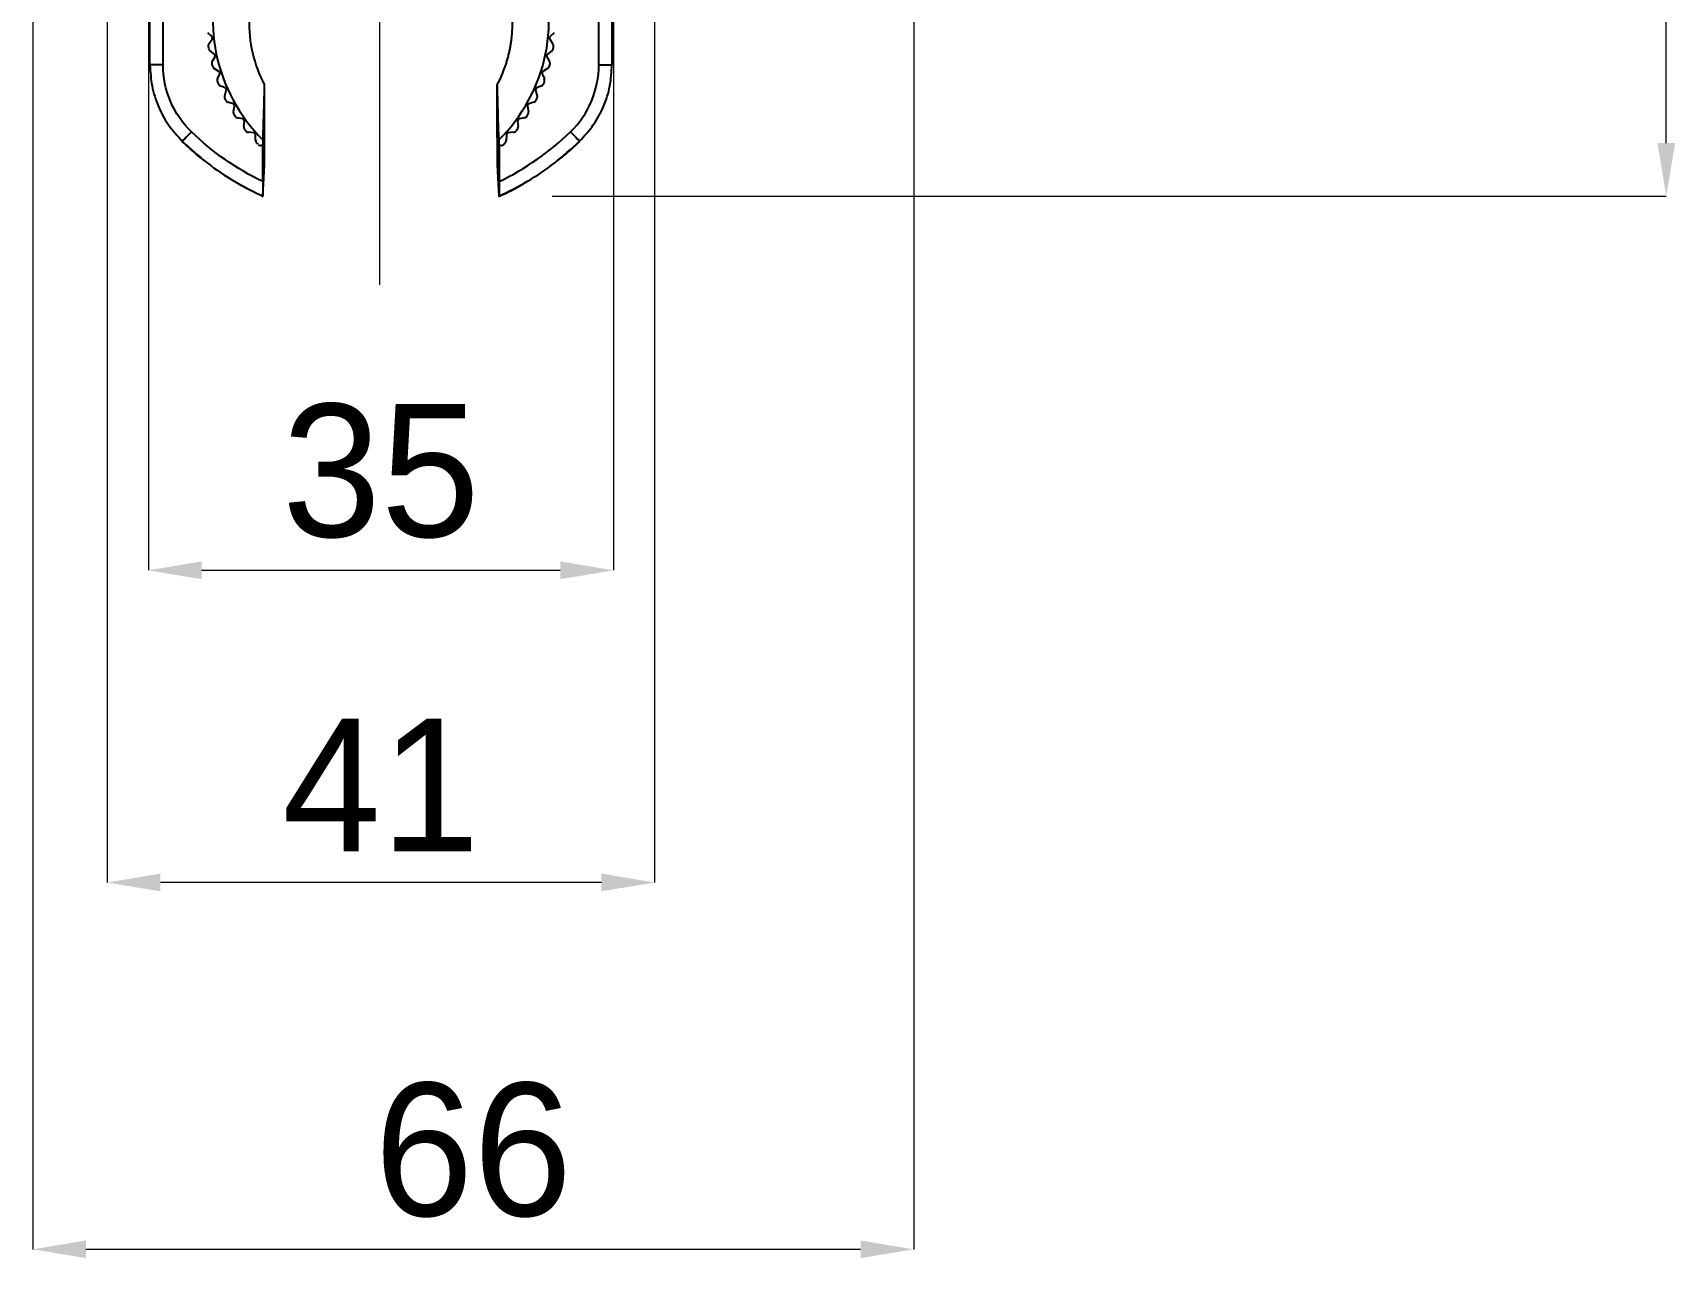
# Model space of a CAD drawing. Extents: x 0 to 781, y 0 to 572.
# Drawn here: x 384.5 to 508.1, y 130.2 to 222.4 of the extents above; entities that cross this region are included whole.
import ezdxf

# ---------------------------------------------------------------- set-up
doc = ezdxf.new("R2010")
doc.units = 0
doc.header["$LTSCALE"] = 10
doc.header["$MEASUREMENT"] = 0
doc.header["$PDMODE"] = 3
doc.header["$PDSIZE"] = -10
doc.linetypes.add('CENTER2', pattern=[28.575, 19.05, -3.175, 3.175, -3.175])
doc.layers.get('0').update_dxf_attribs({"linetype": 'CONTINUOUS'})
doc.layers.get('DEFPOINTS').update_dxf_attribs({"linetype": 'CONTINUOUS'})
doc.layers.add('Cneter', color=1, linetype='CENTER2', lineweight=13)
doc.styles.add('Daelim Dimension', font='')
doc.styles.get('Daelim Dimension').set_extended_font_data('나눔고딕')
doc.dimstyles.new('DEFAULT', dxfattribs={"dimscale": 2, "dimtxt": 2, "dimasz": 2, "dimexe": 0, "dimexo": 2, "dimgap": 1, "dimtad": 1, "dimdec": 0, "dimzin": 9, "dimdsep": 46, "dimtxsty": 'Daelim Dimension', "dimcen": 0.5, "dimclrd": 5, "dimclre": 5, "dimclrt": 256, "dimadec": 1, "dimazin": 0, "dimtfac": 1, "dimtdec": 0, "dimtix": 1, "dimtmove": 0, "dimatfit": 3, "dimfxl": 1, "dimtolj": 1, "dimtzin": 1, "dimlwd": 9, "dimlwe": 9, "dimarcsym": 0})

# ---------------------------------------------------------------- blocks, each defined once
blk = doc.blocks.new('*D3')
at = {"color": 5, "lineweight": 9, "transparency": 16777216}
for p, q in [((390.12, 223.8), (390.12, 158.51)), ((431.32, 223.8), (431.32, 158.51)), ((427.32, 158.51), (394.12, 158.51))]:
    blk.add_line(p, q, dxfattribs=at)
at = {"color": 5, "transparency": 16777216}
for points in [[(394.12, 159.18), (394.12, 157.85), (390.12, 158.51)], [(427.32, 159.18), (427.32, 157.85), (431.32, 158.51)]]:
    blk.add_solid(points, dxfattribs=at)
at = {"layer": 'DEFPOINTS', "color": 0, "transparency": 16777216}
for p in [(390.12, 227.8), (431.32, 227.8), (390.12, 158.51)]:
    blk.add_point(p, dxfattribs=at)
at = {"color": 7, "transparency": 16777216, "insert": (410.72, 165.85), "char_height": 10, "attachment_point": 5, "style": 'Daelim Dimension'}
blk.add_mtext('\\A1;41', dxfattribs=at)
blk = doc.blocks.new('*D4')
at = {"color": 5, "lineweight": 9, "transparency": 16777216}
for p, q in [((393.22, 223.3), (393.22, 182)), ((428.22, 223.3), (428.22, 182)), ((397.22, 182), (424.22, 182))]:
    blk.add_line(p, q, dxfattribs=at)
at = {"color": 5, "transparency": 16777216}
for points in [[(397.22, 182.67), (397.22, 181.33), (393.22, 182)], [(424.22, 182.67), (424.22, 181.33), (428.22, 182)]]:
    blk.add_solid(points, dxfattribs=at)
at = {"layer": 'DEFPOINTS', "color": 0, "transparency": 16777216}
for p in [(393.22, 227.3), (428.22, 227.3), (428.22, 182)]:
    blk.add_point(p, dxfattribs=at)
at = {"color": 7, "transparency": 16777216, "insert": (410.72, 189.45), "char_height": 10, "attachment_point": 5, "style": 'Daelim Dimension'}
blk.add_mtext('\\A1;35', dxfattribs=at)
blk = doc.blocks.new('*D5')
at = {"color": 5, "lineweight": 9, "transparency": 16777216}
for p, q in [((384.52, 242.84), (384.52, 130.91)), ((450.82, 242.8), (450.82, 130.91)), ((446.82, 130.91), (388.52, 130.91))]:
    blk.add_line(p, q, dxfattribs=at)
at = {"color": 5, "transparency": 16777216}
for points in [[(388.52, 131.58), (388.52, 130.25), (384.52, 130.91)], [(446.82, 131.58), (446.82, 130.25), (450.82, 130.91)]]:
    blk.add_solid(points, dxfattribs=at)
at = {"layer": 'DEFPOINTS', "color": 0, "transparency": 16777216}
for p in [(384.52, 246.84), (450.82, 246.8), (384.52, 130.91)]:
    blk.add_point(p, dxfattribs=at)
at = {"color": 7, "transparency": 16777216, "insert": (417.67, 138.36), "char_height": 10, "attachment_point": 5, "style": 'Daelim Dimension'}
blk.add_mtext('\\A1;66', dxfattribs=at)
blk = doc.blocks.new('*D7')
at = {"color": 5, "lineweight": 9, "transparency": 16777216}
for p, q in [((430.69, 337.3), (507.46, 337.3)), ((507.46, 214.14), (507.46, 333.3)), ((423.62, 210.14), (507.46, 210.14))]:
    blk.add_line(p, q, dxfattribs=at)
at = {"color": 5, "transparency": 16777216}
for points in [[(506.8, 333.3), (508.13, 333.3), (507.46, 337.3)], [(506.8, 214.14), (508.13, 214.14), (507.46, 210.14)]]:
    blk.add_solid(points, dxfattribs=at)
at = {"layer": 'DEFPOINTS', "color": 0, "transparency": 16777216}
for p in [(426.69, 337.3), (507.46, 337.3), (419.62, 210.14)]:
    blk.add_point(p, dxfattribs=at)
at = {"color": 7, "transparency": 16777216, "insert": (500.07, 273.72), "char_height": 10, "attachment_point": 5, "rotation": 90, "style": 'Daelim Dimension'}
blk.add_mtext('\\A1;127', dxfattribs=at)

msp = doc.modelspace()

# ---------------------------------------------------------------- linework, layer by layer
at = {"color": 7, "linetype": 'Continuous', "lineweight": 25}
for p, q in [((393.32, 220.04), (393.32, 246.8)), ((394.32, 220.04), (394.32, 246.8)), ((427.12, 220.04), (427.12, 246.8)), ((428.12, 220.04), (428.12, 246.8)), ((397.99, 222.16), (397.69, 222.44)), ((397.78, 221.62), (398.02, 221.96)), ((423.43, 221.96), (423.67, 221.62)), ((423.75, 222.44), (423.45, 222.16)), ((393.33, 220.04), (393.32, 220.04)), ((398.19, 220.84), (397.86, 221.08)), ((398.03, 220.28), (398.24, 220.64)), ((423.21, 220.64), (423.41, 220.28)), ((423.58, 221.08), (423.25, 220.84)), ((428.11, 220.04), (428.12, 220.04)), ((398.53, 219.54), (398.17, 219.75)), ((398.43, 218.97), (398.59, 219.35)), ((422.85, 219.35), (423.02, 218.97)), ((423.27, 219.75), (422.91, 219.54)), ((399, 218.29), (398.62, 218.46)), ((398.96, 217.71), (399.08, 218.11)), ((401.96, 217.27), (401.96, 218.55)), ((419.48, 217.27), (419.48, 218.55)), ((422.36, 218.11), (422.49, 217.71)), ((422.82, 218.46), (422.44, 218.29)), ((399.6, 217.09), (399.21, 217.22)), ((399.62, 216.51), (399.7, 216.92)), ((421.75, 216.92), (421.83, 216.51)), ((422.24, 217.22), (421.85, 217.09)), ((400.32, 215.96), (399.92, 216.05)), ((400.4, 215.39), (400.44, 215.8)), ((421.01, 215.8), (421.05, 215.39)), ((421.53, 216.05), (421.13, 215.96)), ((401.15, 214.91), (400.74, 214.96)), ((401.29, 214.35), (401.29, 214.77)), ((401.82, 213.96), (401.68, 213.96)), ((401.82, 211.25), (401.82, 213.96)), ((401.84, 213.96), (401.82, 213.96)), ((401.84, 214.39), (401.84, 213.96)), ((419.6, 214.39), (419.6, 213.96)), ((419.6, 213.96), (419.62, 213.96)), ((419.62, 213.96), (419.62, 211.25)), ((419.77, 213.96), (419.62, 213.96)), ((420.16, 214.77), (420.15, 214.35)), ((420.7, 214.96), (420.29, 214.91)), ((425.67, 214.28), (425.68, 214.27))]:
    msp.add_line(p, q, dxfattribs=at)
at = {"color": 8, "linetype": 'Continuous', "lineweight": 25}
for p, q in [((394.32, 220.04), (393.33, 220.04)), ((427.12, 220.04), (428.11, 220.04))]:
    msp.add_line(p, q, dxfattribs=at)
at = {"color": 8, "linetype": 'Continuous', "lineweight": 25, "flags": 128}
for points in [[(396.46, 214.99), (396.32, 214.85), (396.18, 214.71), (396.06, 214.58), (395.95, 214.47), (395.87, 214.38), (395.81, 214.32), (395.77, 214.28), (395.77, 214.28)], [(424.99, 214.99), (425.13, 214.85), (425.26, 214.71), (425.38, 214.58), (425.49, 214.47), (425.58, 214.38), (425.64, 214.32), (425.67, 214.28), (425.67, 214.28)]]:
    msp.add_lwpolyline(points, dxfattribs=at)
at = {"color": 7, "linetype": 'Continuous', "lineweight": 25, "flags": 128}
for points in [[(401.83, 210.14), (401.9, 211.5), (401.95, 212.56)], [(419.62, 210.14), (419.55, 211.5), (419.5, 212.56)]]:
    msp.add_lwpolyline(points, dxfattribs=at)
at = {"color": 7, "linetype": 'Continuous', "lineweight": 25}
for centre, radius, start, end in [((398.02, 221.45), 0.3, 144.6207, 188.711), ((410.72, 223.4), 13.15, 188.711, 189.289), ((398.04, 221.32), 0.3, 189.289, 233.3795), ((397.89, 222.05), 0.15, 324.6207, 47.3795), ((423.55, 222.05), 0.15, 132.6205, 215.3793), ((423.4, 221.32), 0.3, 306.6205, 350.711), ((423.42, 221.45), 0.3, 351.289, 35.3793), ((410.72, 223.4), 13.15, 350.711, 351.289), ((398.29, 220.13), 0.3, 150.6205, 194.7111), ((410.72, 223.4), 13.15, 194.7111, 195.289), ((398.1, 220.71), 0.15, 330.6205, 53.3795), ((423.34, 220.71), 0.15, 126.6205, 209.3795), ((423.15, 220.13), 0.3, 345.2889, 29.3795), ((410.72, 223.4), 13.15, 344.711, 345.2889), ((398.33, 220.01), 0.3, 195.289, 239.3794), ((398.7, 218.85), 0.3, 156.6205, 200.7109), ((398.45, 219.41), 0.15, 336.6205, 59.3794), ((422.99, 219.41), 0.15, 120.6206, 203.3795), ((422.74, 218.85), 0.3, 339.2891, 23.3795), ((423.12, 220.01), 0.3, 300.6206, 344.711), ((410.72, 223.4), 13.15, 200.7109, 201.2892), ((398.75, 218.73), 0.3, 201.2892, 245.3795), ((399.24, 217.62), 0.3, 162.6206, 206.7112), ((398.94, 218.15), 0.15, 342.6206, 65.3795), ((422.51, 218.15), 0.15, 114.6205, 197.3794), ((422.2, 217.62), 0.3, 333.2888, 17.3794), ((422.7, 218.73), 0.3, 294.6205, 338.7108), ((410.72, 223.4), 13.15, 338.7108, 339.2891), ((410.72, 223.4), 13.15, 206.7112, 207.2891), ((399.3, 217.51), 0.3, 207.2891, 251.3794), ((399.55, 216.95), 0.15, 348.6207, 71.3794), ((399.91, 216.45), 0.3, 168.6207, 212.7107), ((421.89, 216.95), 0.15, 108.6206, 191.3793), ((421.53, 216.45), 0.3, 327.2893, 11.3793), ((422.14, 217.51), 0.3, 288.6206, 332.7109), ((410.72, 223.4), 13.15, 332.7109, 333.2888), ((410.72, 223.4), 13.15, 212.7107, 213.2892), ((399.98, 216.34), 0.3, 213.2892, 257.3795), ((400.29, 215.81), 0.15, 354.6206, 77.3795), ((400.7, 215.36), 0.3, 174.6206, 218.7108), ((410.72, 223.4), 13.15, 218.7108, 219.289), ((410.72, 223.4), 13.15, 320.711, 321.2892), ((420.75, 215.36), 0.3, 321.2892, 5.3794), ((421.16, 215.81), 0.15, 102.6205, 185.3794), ((421.46, 216.34), 0.3, 282.6205, 326.7108), ((410.72, 223.4), 13.15, 326.7108, 327.2893), ((400.78, 215.26), 0.3, 219.289, 263.3794), ((401.14, 214.77), 0.15, 0.6207, 83.3794), ((401.59, 214.36), 0.3, 180.6207, 224.7109), ((410.72, 223.4), 13.15, 224.7109, 225.2889), ((401.68, 214.26), 0.3, 225.2889, 269.3795), ((419.76, 214.26), 0.3, 270.6205, 314.7111), ((410.72, 223.4), 13.15, 314.7111, 315.2891), ((419.85, 214.36), 0.3, 315.2891, 359.3793), ((420.31, 214.77), 0.15, 96.6206, 179.3793), ((420.67, 215.26), 0.3, 276.6206, 320.711)]:
    msp.add_arc(centre, radius, start, end, dxfattribs=at)
for points, knots in [([(410.72, 236.05), (408.23, 236.05), (405.74, 235.29), (401.61, 232.52), (399.96, 230.5), (398.07, 225.89), (397.83, 223.3), (398.83, 218.42), (400.07, 216.14), (401.84, 214.39)], [0, 0, 0, 0, 0.25, 0.25, 0.5, 0.5, 0.75, 0.75, 1, 1, 1, 1]), ([(419.6, 214.39), (421.37, 216.14), (422.62, 218.42), (423.61, 223.3), (423.37, 225.89), (421.48, 230.5), (419.84, 232.52), (415.7, 235.29), (413.21, 236.05), (410.72, 236.05)], [0, 0, 0, 0, 0.25, 0.25, 0.5, 0.5, 0.75, 0.75, 1, 1, 1, 1]), ([(401.97, 218.55), (401.57, 219.3), (401.27, 220.1), (400.89, 221.76), (400.72, 223.46), (400.99, 225.15), (401.46, 226.77), (401.81, 227.55), (402.69, 229.01), (403.22, 229.68), (404.43, 230.86), (405.12, 231.37), (407.33, 232.62), (409.03, 233.07), (410.72, 233.07)], [0, 0, 0, 0, 0.125, 0.125, 0.25, 0.375, 0.375, 0.5, 0.5, 0.625, 0.625, 0.75, 0.75, 1, 1, 1, 1]), ([(419.48, 218.55), (419.53, 218.65), (419.63, 218.84), (419.77, 219.13), (419.89, 219.43), (420.01, 219.72), (420.11, 220.02), (420.21, 220.32), (420.3, 220.62), (420.37, 220.93), (420.44, 221.24), (420.5, 221.55), (420.54, 221.86), (420.58, 222.17), (420.6, 222.49), (420.62, 222.81), (420.62, 223.13), (420.61, 223.91), (420.48, 225.15), (420, 226.78), (419.24, 228.31), (418.24, 229.69), (417.02, 230.87), (415.9, 231.63), (415.02, 232.09), (414.44, 232.35), (413.85, 232.57), (413.24, 232.75), (412.63, 232.89), (412, 232.99), (411.37, 233.06), (410.94, 233.06), (410.72, 233.07)], [0, 0, 0, 0, 0.015918, 0.031723, 0.047431, 0.063056, 0.078616, 0.094126, 0.109604, 0.125065, 0.140527, 0.156005, 0.171518, 0.18708, 0.202709, 0.218421, 0.234231, 0.250155, 0.333838, 0.416288, 0.500015, 0.583698, 0.666148, 0.749875, 0.781595, 0.812924, 0.843991, 0.874925, 0.905861, 0.936932, 0.968269, 1, 1, 1, 1]), ([(393.33, 220.04), (393.37, 219.5), (393.43, 218.43), (393.93, 216.89), (394.68, 215.47), (395.41, 214.68), (395.77, 214.28)], [0, 0, 0, 0, 0.249971, 0.499955, 0.749962, 1, 1, 1, 1]), ([(396.46, 214.99), (395.79, 215.64), (395.24, 216.43), (394.51, 218.16), (394.32, 219.1), (394.32, 220.04)], [0, 0, 0, 0, 0.5, 0.5, 1, 1, 1, 1]), ([(424.99, 214.99), (425.66, 215.64), (426.2, 216.43), (426.93, 218.16), (427.12, 219.1), (427.12, 220.04)], [0, 0, 0, 0, 0.5, 0.5, 1, 1, 1, 1]), ([(425.67, 214.28), (426.04, 214.68), (426.76, 215.47), (427.52, 216.89), (428.02, 218.43), (428.08, 219.5), (428.11, 220.04)], [0, 0, 0, 0, 0.250038, 0.500045, 0.750029, 1, 1, 1, 1]), ([(401.84, 214.39), (401.85, 214.52), (401.86, 214.79), (401.87, 215.19), (401.88, 215.59), (401.9, 215.97), (401.91, 216.36), (401.92, 216.73), (401.93, 217.11), (401.94, 217.47), (401.95, 217.83), (401.96, 218.19), (401.96, 218.44), (401.97, 218.55)], [0, 0, 0, 0, 0.114504, 0.224283, 0.329338, 0.429671, 0.525283, 0.616177, 0.702357, 0.783824, 0.860583, 0.93264, 1, 1, 1, 1]), ([(419.6, 214.39), (419.6, 214.53), (419.59, 214.8), (419.57, 215.21), (419.56, 215.61), (419.55, 216), (419.54, 216.39), (419.53, 216.77), (419.52, 217.14), (419.51, 217.5), (419.5, 217.86), (419.49, 218.2), (419.48, 218.44), (419.48, 218.55)], [0, 0, 0, 0, 0.117335, 0.22938, 0.336137, 0.437607, 0.533791, 0.62469, 0.710307, 0.790644, 0.865702, 0.935486, 1, 1, 1, 1]), ([(401.95, 212.56), (401.95, 212.56), (401.95, 212.58), (401.95, 212.61), (401.95, 212.65), (401.95, 212.72), (401.95, 212.83), (401.95, 213), (401.96, 213.21), (401.96, 213.52), (401.96, 213.98), (401.96, 214.65), (401.96, 215.3), (401.96, 215.88), (401.96, 216.34), (401.96, 216.81), (401.96, 217.12), (401.96, 217.27)], [0, 0, 0, 0, 0.030107, 0.060204, 0.090375, 0.120702, 0.182069, 0.243762, 0.302508, 0.361645, 0.475206, 0.593261, 0.723772, 0.79352, 0.864131, 0.931856, 1, 1, 1, 1]), ([(419.5, 212.56), (419.5, 212.56), (419.49, 212.58), (419.49, 212.61), (419.49, 212.65), (419.49, 212.7), (419.49, 212.76), (419.49, 212.83), (419.49, 212.92), (419.49, 213.09), (419.49, 213.42), (419.49, 213.98), (419.48, 214.65), (419.48, 215.3), (419.48, 215.88), (419.48, 216.33), (419.48, 216.79), (419.48, 217.1), (419.48, 217.27)], [0, 0, 0, 0, 0.0299428, 0.0600962, 0.090433, 0.1209244, 0.1515405, 0.1822505, 0.2130233, 0.2438275, 0.3576601, 0.4751549, 0.5956802, 0.7237437, 0.7914436, 0.8641176, 0.9260757, 1, 1, 1, 1]), ([(397.56, 212.73), (397.36, 212.88), (396.73, 213.36), (396.16, 213.9), (395.76, 214.27)], [0, 0, 0, 0, 0.315976, 1, 1, 1, 1]), ([(395.77, 214.28), (396.38, 213.73), (397.6, 212.62), (399.66, 211.23), (401.13, 210.5), (401.87, 210.13)], [0, 0, 0, 0, 0.333333, 0.666665, 1, 1, 1, 1]), ([(419.57, 210.13), (420.31, 210.5), (421.79, 211.23), (423.84, 212.62), (425.06, 213.73), (425.67, 214.28)], [0, 0, 0, 0, 0.3333344, 0.6666675, 1, 1, 1, 1]), ([(423.88, 212.73), (424.08, 212.88), (424.71, 213.36), (425.29, 213.9), (425.68, 214.27)], [0, 0, 0, 0, 0.315976, 1, 1, 1, 1]), ([(401.83, 210.14), (401.2, 210.43), (400.48, 210.77), (399.82, 211.2), (399.73, 211.25)], [0, 0, 0, 0, 0.871099, 1, 1, 1, 1]), ([(401.82, 211.25), (401.82, 211.22), (401.82, 211.15), (401.82, 211.06), (401.82, 210.97), (401.82, 210.88), (401.82, 210.75), (401.82, 210.59), (401.82, 210.42), (401.82, 210.29), (401.82, 210.2), (401.83, 210.14), (401.83, 210.14), (401.83, 210.14)], [0, 0, 0, 0, 0.0555875, 0.1104955, 0.165058, 0.2196155, 0.2745086, 0.4035921, 0.5310927, 0.6518521, 0.7716137, 0.8862241, 1, 1, 1, 1]), ([(419.62, 211.25), (419.62, 211.22), (419.62, 211.14), (419.62, 211.01), (419.62, 210.89), (419.62, 210.74), (419.62, 210.59), (419.62, 210.42), (419.62, 210.29), (419.62, 210.2), (419.62, 210.14), (419.62, 210.14), (419.62, 210.14)], [0, 0, 0, 0, 0.056953, 0.140314, 0.217468, 0.274469, 0.411844, 0.531057, 0.654781, 0.771593, 0.886974, 1, 1, 1, 1]), ([(419.62, 210.14), (420.24, 210.43), (420.96, 210.77), (421.63, 211.2), (421.71, 211.25)], [0, 0, 0, 0, 0.871099, 1, 1, 1, 1])]:
    msp.add_open_spline(points, degree=3, knots=knots, dxfattribs=at)
for points in [[(401.82, 211.25), (399.85, 212.2), (398.03, 213.47), (396.46, 214.99)], [(419.62, 211.25), (421.6, 212.2), (423.41, 213.47), (424.99, 214.99)]]:
    msp.add_open_spline(points, degree=3, dxfattribs=at)
at = {"layer": 'Cneter'}
msp.add_line((410.62, 342.27), (410.62, 203.48), dxfattribs=at)

# ---------------------------------------------------------------- dimensions: what is measured, and where the dimension line sits
dim = msp.add_linear_dim(base=(507.46, 337.3), p1=(419.62, 210.14), p2=(426.69, 337.3), angle=90, dimstyle='DEFAULT', override={"dimtxt": 5, "dimclrd": 5, "dimclre": 5, "dimclrt": 7})
dim.commit()
dim.dimension.update_dxf_attribs({"geometry": '*D7', "text_midpoint": (500.07, 273.72)})
for base, p1, p2, picture, middle in [((384.52, 130.91), (450.82, 246.8), (384.52, 246.84), '*D5', (417.67, 138.36)), ((390.12, 158.51), (431.32, 227.8), (390.12, 227.8), '*D3', (410.72, 165.85)), ((428.22, 182), (393.22, 227.3), (428.22, 227.3), '*D4', (410.72, 189.45))]:
    dim = msp.add_linear_dim(base=base, p1=p1, p2=p2, dimstyle='DEFAULT', override={"dimtxt": 5, "dimclrd": 5, "dimclre": 5, "dimclrt": 7})
    dim.commit()
    dim.dimension.update_dxf_attribs({"geometry": picture, "text_midpoint": middle})

doc.saveas('drawing.dxf')
